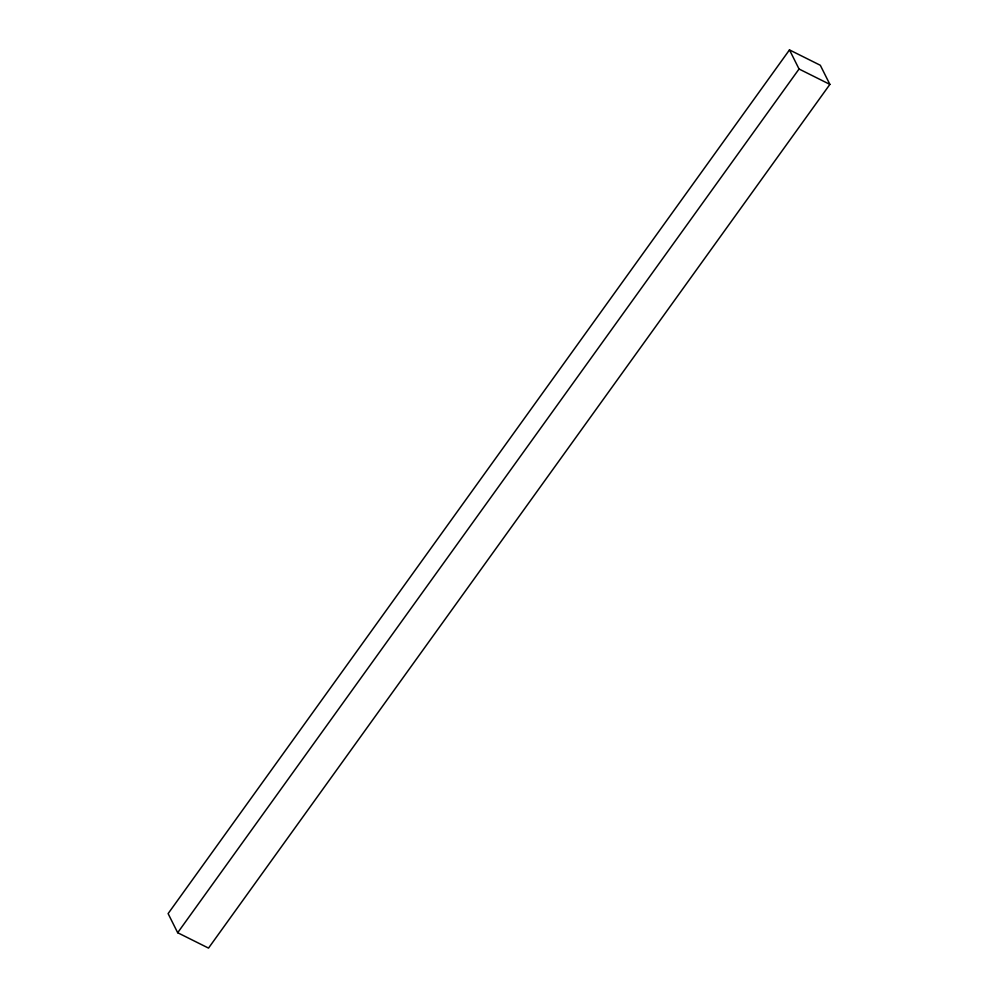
<?xml version="1.0" encoding="UTF-8"?>
<svg xmlns="http://www.w3.org/2000/svg" width="998" height="998" viewBox="0 0 998 998"><rect width="100%" height="100%" fill="white"/><g stroke="black" fill="none" stroke-linecap="round" stroke-linejoin="round"><path stroke-width="1.5" d="M789.48 49.9L168.113 913.607L177.681 932.718L208.52 948.1L829.887 84.393L820.319 65.282L789.48 49.9L799.049 69.012L829.887 84.393M177.681 932.718L799.049 69.012"/></g></svg>
